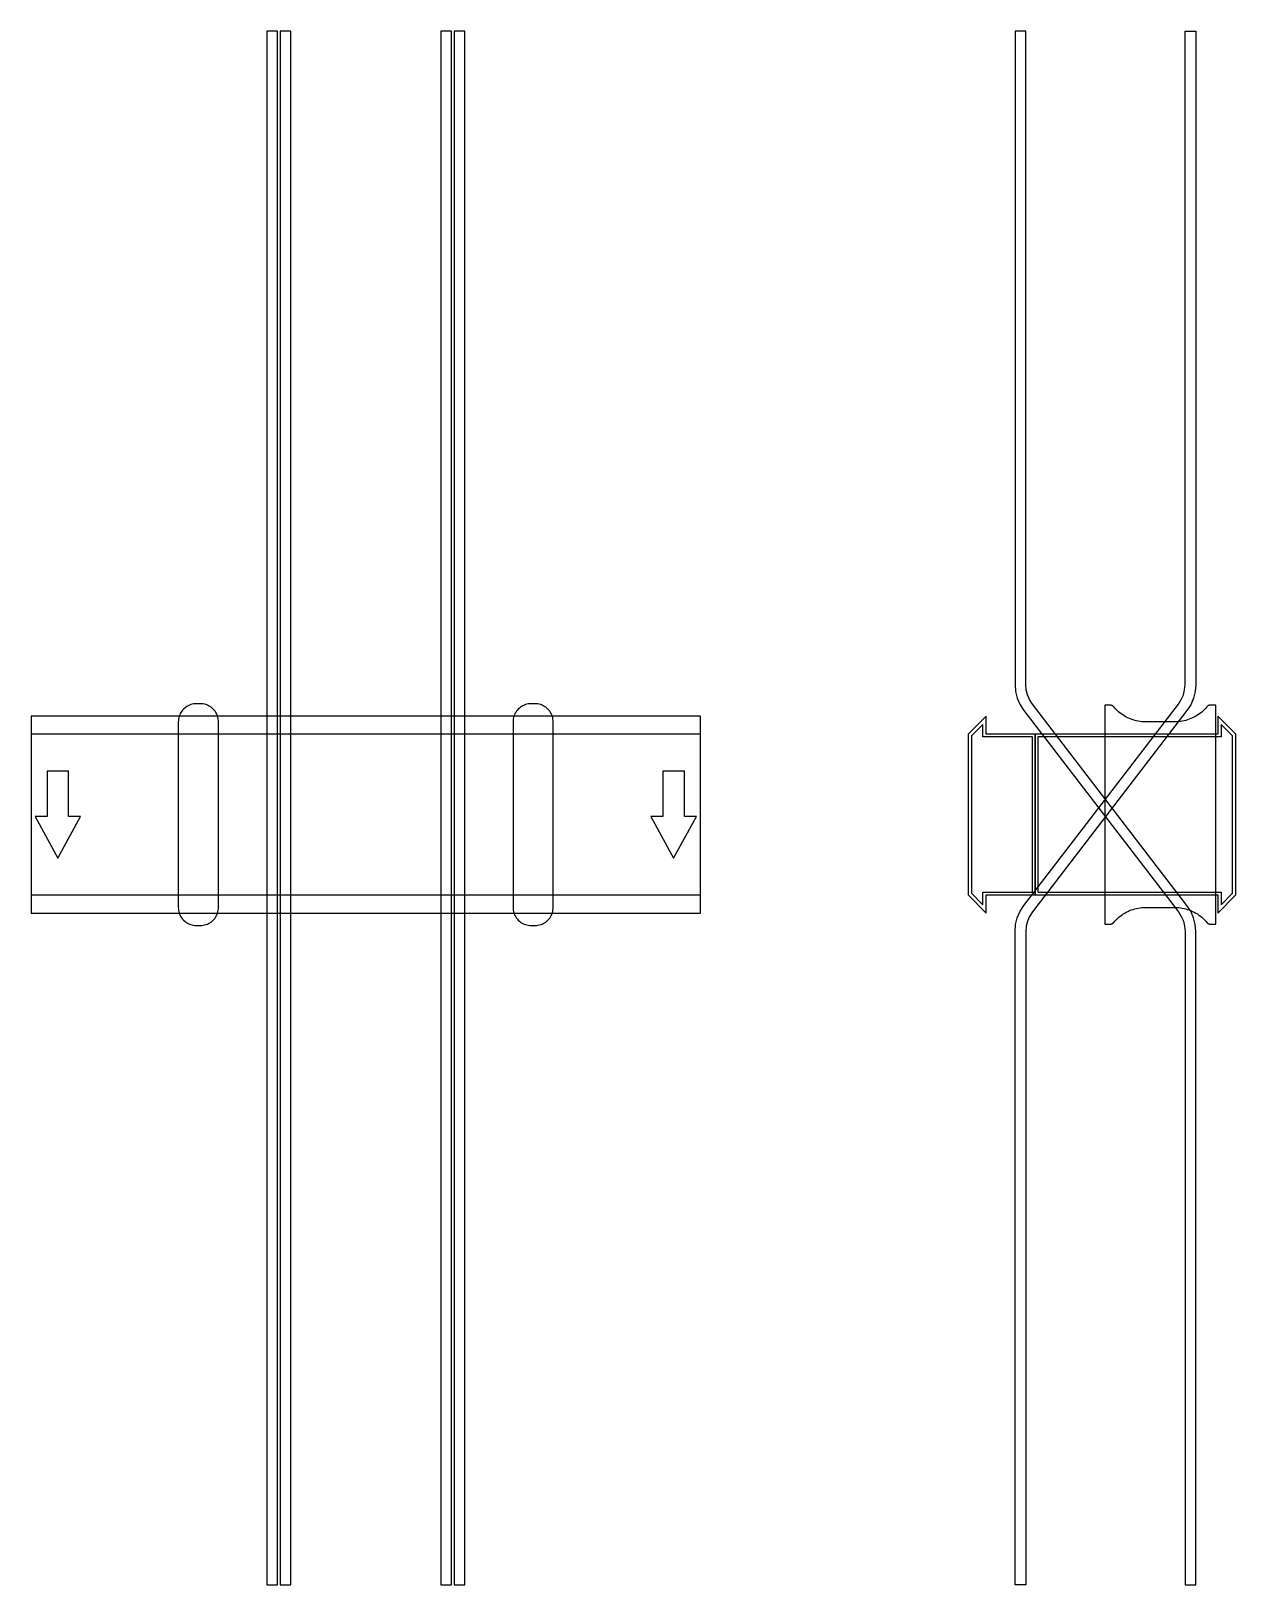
# Model space of a CAD drawing. Extents: x 0 to 900, y -575 to 585.
import ezdxf

# ---------------------------------------------------------------- set-up
doc = ezdxf.new("R2010")
doc.units = 0
doc.layers.add('Halfen', color=7, linetype='CONTINUOUS')

msp = doc.modelspace()

# ---------------------------------------------------------------- linework, layer by layer
at = {"layer": 'Halfen', "color": 7}
for points in [[(184, -575.304), (184, 585.215), (176, 585.215), (176, -575.304)], [(194, -575.304), (194, 585.215), (186, 585.215), (186, -575.304)], [(314, -575.304), (314, 585.215), (306, 585.215), (306, -575.304)], [(324, -575.304), (324, 585.215), (316, 585.215), (316, -575.304)], [(870, -575.304), (870, -87.304), (869.573, -82.091), (868.302, -77.018), (866.221, -72.219), (863.387, -67.824), (747.96, 82.605), (745.834, 85.902), (744.274, 89.501), (743.321, 93.306), (743, 97.215), (743, 585.215), (735, 585.215), (735, 97.215), (735.427, 92.002), (736.698, 86.929), (738.779, 82.13), (741.613, 77.735), (857.04, -72.694), (859.166, -75.99), (860.726, -79.589), (861.679, -83.394), (862, -87.304), (862, -575.304)], [(735, -575.304), (735, -87.304), (735.427, -82.091), (736.698, -77.018), (738.779, -72.219), (741.613, -67.824), (857.04, 82.605), (859.166, 85.902), (860.726, 89.501), (861.679, 93.306), (862, 97.215), (862, 585.215), (870, 585.215), (870, 97.215), (869.573, 92.002), (868.302, 86.929), (866.221, 82.13), (863.387, 77.735), (747.96, -72.694), (745.834, -75.99), (744.274, -79.589), (743.321, -83.394), (743, -87.304), (743, -575.304)], [(140, -69.3), (140, -56.8), (140, 69.3), (139.958, 70.359), (139.834, 71.412), (139.627, 72.452), (139.339, 73.472), (138.972, 74.466), (138.529, 75.429), (138.011, 76.354), (137.422, 77.235), (136.765, 78.068), (136.046, 78.846), (135.268, 79.565), (134.435, 80.222), (133.554, 80.811), (132.629, 81.329), (131.666, 81.772), (130.672, 82.139), (129.652, 82.427), (128.612, 82.634), (127.559, 82.758), (126.5, 82.8), (123.5, 82.8), (122.441, 82.758), (121.388, 82.634), (120.348, 82.427), (119.328, 82.139), (118.334, 81.772), (117.371, 81.329), (116.446, 80.811), (115.565, 80.222), (114.732, 79.565), (113.954, 78.846), (113.235, 78.068), (112.578, 77.235), (111.989, 76.354), (111.471, 75.429), (111.028, 74.466), (110.661, 73.472), (110.373, 72.452), (110.166, 71.412), (110.042, 70.359), (110, 69.3), (110, -56.8), (110, -69.3), (110.042, -70.359), (110.166, -71.412), (110.373, -72.452), (110.661, -73.472), (111.028, -74.466), (111.471, -75.429), (111.989, -76.354), (112.578, -77.235), (113.235, -78.068), (113.954, -78.846), (114.732, -79.565), (115.565, -80.222), (116.446, -80.811), (117.371, -81.329), (118.334, -81.772), (119.328, -82.139), (120.348, -82.427), (121.388, -82.634), (122.441, -82.758), (123.5, -82.8), (126.5, -82.8), (127.559, -82.758), (128.612, -82.634), (129.652, -82.427), (130.672, -82.139), (131.666, -81.772), (132.629, -81.329), (133.554, -80.811), (134.435, -80.222), (135.268, -79.565), (136.046, -78.846), (136.765, -78.068), (137.422, -77.235), (138.011, -76.354), (138.529, -75.429), (138.972, -74.466), (139.339, -73.472), (139.627, -72.452), (139.834, -71.412), (139.958, -70.359), (140, -69.3)], [(390, -69.3), (390, -56.8), (390, 69.3), (389.958, 70.359), (389.834, 71.412), (389.627, 72.452), (389.339, 73.472), (388.972, 74.466), (388.529, 75.429), (388.011, 76.354), (387.422, 77.235), (386.765, 78.068), (386.046, 78.846), (385.268, 79.565), (384.435, 80.222), (383.554, 80.811), (382.629, 81.329), (381.666, 81.772), (380.672, 82.139), (379.652, 82.427), (378.612, 82.634), (377.559, 82.758), (376.5, 82.8), (373.5, 82.8), (372.441, 82.758), (371.388, 82.634), (370.348, 82.427), (369.328, 82.139), (368.334, 81.772), (367.371, 81.329), (366.446, 80.811), (365.565, 80.222), (364.732, 79.565), (363.954, 78.846), (363.235, 78.068), (362.578, 77.235), (361.989, 76.354), (361.471, 75.429), (361.028, 74.466), (360.661, 73.472), (360.373, 72.452), (360.166, 71.412), (360.042, 70.359), (360, 69.3), (360, -56.8), (360, -69.3), (360.042, -70.359), (360.166, -71.412), (360.373, -72.452), (360.661, -73.472), (361.028, -74.466), (361.471, -75.429), (361.989, -76.354), (362.578, -77.235), (363.235, -78.068), (363.954, -78.846), (364.732, -79.565), (365.565, -80.222), (366.446, -80.811), (367.371, -81.329), (368.334, -81.772), (369.328, -82.139), (370.348, -82.427), (371.388, -82.634), (372.441, -82.758), (373.5, -82.8), (376.5, -82.8), (377.559, -82.758), (378.612, -82.634), (379.652, -82.427), (380.672, -82.139), (381.666, -81.772), (382.629, -81.329), (383.554, -80.811), (384.435, -80.222), (385.268, -79.565), (386.046, -78.846), (386.765, -78.068), (387.422, -77.235), (388.011, -76.354), (388.529, -75.429), (388.972, -74.466), (389.339, -73.472), (389.627, -72.452), (389.834, -71.412), (389.958, -70.359), (390, -69.3)], [(885, -81.8), (885, 81.8), (881, 81.8), (880.846, 81.797), (880.691, 81.786), (880.538, 81.769), (880.385, 81.746), (880.234, 81.715), (880.084, 81.678), (879.936, 81.634), (879.789, 81.584), (879.646, 81.527), (879.505, 81.464), (879.366, 81.395), (879.231, 81.32), (879.1, 81.239), (878.972, 81.153), (878.848, 81.06), (878.728, 80.963), (878.613, 80.86), (878.502, 80.752), (878.397, 80.639), (878.296, 80.522), (877.41, 79.491), (876.479, 78.5), (875.505, 77.551), (874.491, 76.646), (873.437, 75.787), (872.347, 74.975), (871.222, 74.211), (870.064, 73.499), (868.876, 72.838), (867.66, 72.23), (866.418, 71.676), (865.153, 71.178), (863.867, 70.736), (862.563, 70.351), (861.243, 70.024), (859.911, 69.756), (858.567, 69.547), (857.216, 69.397), (855.859, 69.307), (854.5, 69.277), (832.5, 69.277), (831.141, 69.307), (829.784, 69.397), (828.433, 69.547), (827.089, 69.756), (825.757, 70.024), (824.437, 70.351), (823.133, 70.736), (821.847, 71.178), (820.582, 71.676), (819.34, 72.23), (818.124, 72.838), (816.936, 73.499), (815.778, 74.211), (814.653, 74.975), (813.563, 75.787), (812.509, 76.646), (811.495, 77.551), (810.521, 78.5), (809.59, 79.491), (808.704, 80.522), (808.603, 80.639), (808.498, 80.752), (808.387, 80.86), (808.272, 80.963), (808.152, 81.06), (808.028, 81.153), (807.9, 81.239), (807.769, 81.32), (807.634, 81.395), (807.495, 81.464), (807.354, 81.527), (807.211, 81.584), (807.064, 81.634), (806.916, 81.678), (806.766, 81.715), (806.615, 81.746), (806.462, 81.769), (806.309, 81.786), (806.154, 81.797), (806, 81.8), (802, 81.8), (802, -81.8), (806, -81.8), (806.154, -81.797), (806.309, -81.786), (806.462, -81.769), (806.615, -81.746), (806.766, -81.715), (806.916, -81.678), (807.064, -81.634), (807.211, -81.584), (807.354, -81.527), (807.495, -81.464), (807.634, -81.395), (807.769, -81.32), (807.9, -81.239), (808.028, -81.153), (808.152, -81.06), (808.272, -80.963), (808.387, -80.86), (808.498, -80.752), (808.603, -80.639), (808.704, -80.522), (809.59, -79.491), (810.521, -78.5), (811.495, -77.551), (812.509, -76.646), (813.563, -75.787), (814.653, -74.975), (815.778, -74.211), (816.936, -73.499), (818.124, -72.838), (819.34, -72.23), (820.582, -71.676), (821.847, -71.178), (823.133, -70.736), (824.437, -70.351), (825.757, -70.024), (827.089, -69.756), (828.433, -69.547), (829.784, -69.397), (831.141, -69.307), (832.5, -69.277), (854.5, -69.277), (855.859, -69.307), (857.216, -69.397), (858.567, -69.547), (859.911, -69.756), (861.243, -70.024), (862.563, -70.351), (863.867, -70.736), (865.153, -71.178), (866.418, -71.676), (867.66, -72.23), (868.876, -72.838), (870.064, -73.499), (871.222, -74.211), (872.347, -74.975), (873.437, -75.787), (874.491, -76.646), (875.505, -77.551), (876.479, -78.5), (877.41, -79.491), (878.296, -80.522), (878.397, -80.639), (878.502, -80.752), (878.613, -80.86), (878.728, -80.963), (878.848, -81.06), (878.972, -81.153), (879.1, -81.239), (879.231, -81.32), (879.366, -81.395), (879.505, -81.464), (879.646, -81.527), (879.789, -81.584), (879.936, -81.634), (880.084, -81.678), (880.234, -81.715), (880.385, -81.746), (880.538, -81.769), (880.691, -81.786), (880.846, -81.797), (881, -81.8)], [(0, -73.5), (500, -73.5), (500, 73.5), (0, 73.5)], [(750, -60), (750, 60), (713.5, 60), (713.5, 73.5), (700, 60), (700, -60), (713.5, -73.5), (713.5, -60)], [(900, -60), (900, 60), (886.5, 73.5), (886.5, 60), (750, 60), (750, -60), (886.5, -60), (886.5, -73.5)], [(0, -60), (500, -60), (500, 60), (0, 60)], [(748, -58), (748, 58), (711, 58), (711, 67.25), (702.5, 58.75), (702.5, -58.75), (711, -67.25), (711, -58)], [(897.5, -58.75), (897.5, 58.75), (889, 67.25), (889, 58), (752, 58), (752, -58), (889, -58), (889, -67.25)], [(20, -32.5), (37, -1.5), (28, -1.5), (28, 32.5), (12, 32.5), (12, -1.5), (3, -1.5)], [(480, -32.5), (497, -1.5), (488, -1.5), (488, 32.5), (472, 32.5), (472, -1.5), (463, -1.5)]]:
    msp.add_lwpolyline(points, close=True, dxfattribs=at)

doc.saveas('drawing.dxf')
